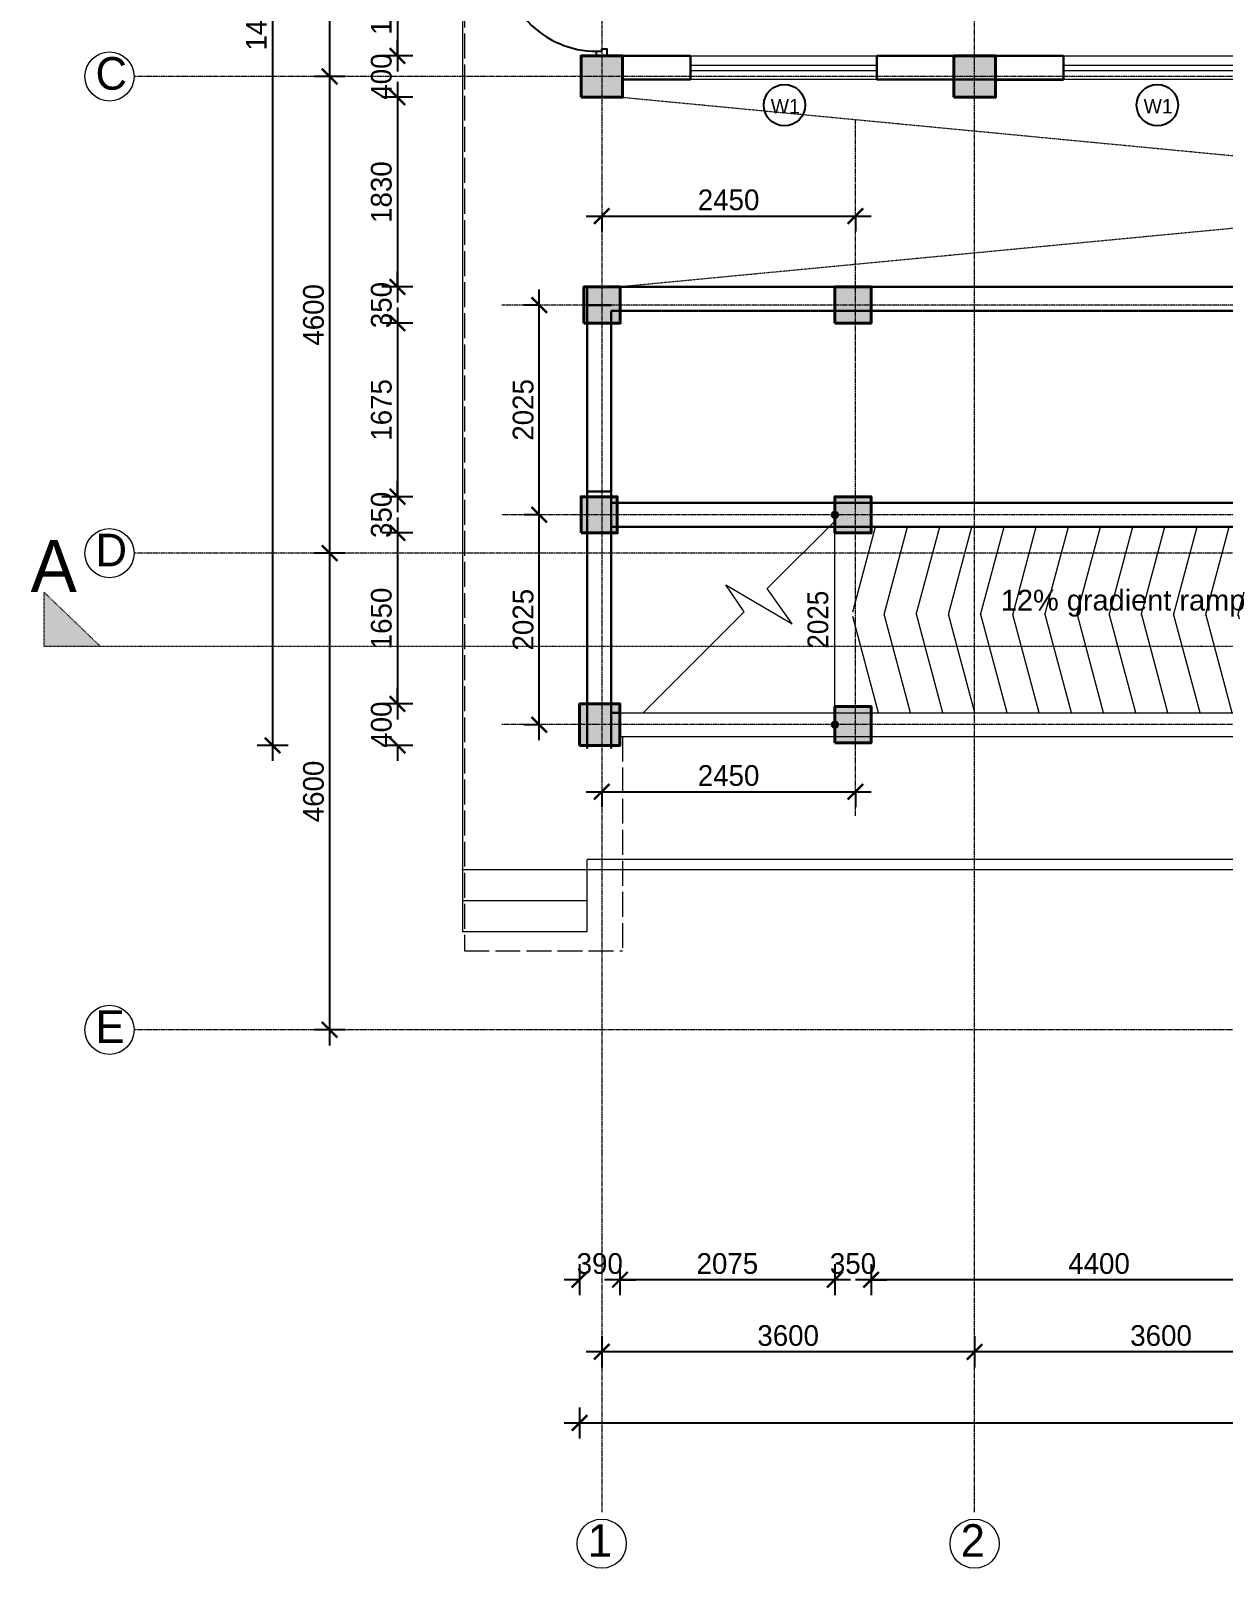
# Model space of a CAD drawing. Header units: inches. Extents: x -3071 to 2014935, y -37057 to 549694.
# Drawn here: x 1442787 to 1454300, y 411450 to 426289 of the extents above; entities that cross this region are included whole.
import ezdxf
from ezdxf.enums import TextEntityAlignment as Align

# ---------------------------------------------------------------- set-up
doc = ezdxf.new("R2010")
doc.units = ezdxf.units.IN
doc.header["$MEASUREMENT"] = 0
for name, pattern in [('ACAD_ISO08W100', [36, 24, -3, 6, -3]), ('DASHDOT2', [12.7, 6.35, -3.175, 0, -3.175]), ('Hidden', [15, 12, -3])]:
    doc.linetypes.add(name, pattern=pattern)
for name, color, linetype, lineweight in [('001-Archi- Opening', 90, 'Continuous', 25), ('001-Archi-Opening Tags', 14, 'Continuous', 25), ('A .09 overhang', 1, 'Continuous', 9), ('A .4 col', 5, 'Continuous', 40), ('A 0.05 hatch', 252, 'Continuous', 5), ('A 0.13 dw', 3, 'Continuous', 13), ('A 0.13 IND DIM', 240, 'Continuous', 13), ('A 0.13parapet partition', 230, 'Continuous', 13), ('A 0.18 steps', 6, 'Continuous', 18), ('cen', 50, 'ACAD_ISO08W100', 5), ('Grid Tag', 6, 'Continuous', 20), ('p1 walls stone outline', 4, 'Continuous', 30), ('section', 6, 'DASHDOT2', 20), ('text', 7, 'Continuous', 25)]:
    doc.layers.add(name, color=color, linetype=linetype, lineweight=lineweight)
doc.styles.add('AERIAL', font='arial.ttf', dxfattribs={"height": 10})
doc.styles.add('Archi 100', font='GOTHIC.TTF', dxfattribs={"height": 200})
doc.styles.add('ARIAL', font='arial.ttf', dxfattribs={"width": 0.9})
doc.styles.add('CG', font='GOTHIC.TTF', dxfattribs={"height": 40})
doc.styles.get("Standard").update_dxf_attribs({"font": 'GOTHIC.TTF'})
doc.dimstyles.new('Archi 100', dxfattribs={"dimtxt": 200, "dimasz": 150, "dimexe": 150, "dimexo": 300, "dimgap": 50, "dimtad": 1, "dimdec": 0, "dimrnd": 5, "dimzin": 0, "dimdsep": 46, "dimtxsty": 'Archi 100', "dimblk": 'ARCHTICK', "dimcen": 0.09, "dimdle": 150, "dimclrd": 256, "dimclre": 256, "dimclrt": 256, "dimadec": 0, "dimazin": 0, "dimtfac": 1, "dimtdec": 0, "dimtix": 1, "dimtofl": 0, "dimtmove": 0, "dimatfit": 3, "dimfxl": 150, "dimfxlon": 1, "dimtolj": 1, "dimtzin": 0, "dimlwd": -1, "dimlwe": -1, "dimarcsym": 0})
doc.dimstyles.new('el to el 200', dxfattribs={"dimtxt": 200, "dimasz": 80, "dimexe": 150, "dimexo": 150, "dimgap": 60, "dimtad": 1, "dimdec": 1, "dimlfac": -1, "dimrnd": 1, "dimdsep": 46, "dimtxsty": 'ARIAL', "dimblk": 'DOT', "dimcen": 1, "dimdle": 25, "dimse1": 1, "dimse2": 1, "dimclrd": 256, "dimclre": 256, "dimclrt": 256, "dimadec": 0, "dimazin": 0, "dimtfac": 1, "dimtdec": 1, "dimtix": 1, "dimtmove": 1, "dimatfit": 0, "dimfxl": 400, "dimfxlon": 1, "dimlwd": 9, "dimlwe": 9, "dimarcsym": 0})

# ---------------------------------------------------------------- blocks, each defined once
blk = doc.blocks.new('grid')
at = {"layer": 'Grid Tag', "linetype": 'Continuous', "ltscale": 30}
blk.add_circle((51, 48), 264, dxfattribs=at)
blk.add_attdef('GRID', (-143, -93), '', height=200)
blk = doc.blocks.new('_Dot')
at = {"color": 0, "linetype": 'ByBlock', "lineweight": -2}
blk.add_line((-0.5, 0), (-1, 0), dxfattribs=at)
at = {"color": 0, "linetype": 'ByBlock', "const_width": 0.5}
blk.add_lwpolyline([(-0.25, 0, 1), (0.25, 0, 1)], format="xyb", close=True, dxfattribs=at)
blk = doc.blocks.new('*D1533')
at = {"layer": 'Defpoints', "lineweight": 9, "ltscale": 20, "transparency": 16777216}
blk.add_line((1450550, 419672), (1450550, 421537), dxfattribs=at)
at = {"layer": 'Defpoints', "color": 0, "ltscale": 20, "transparency": 16777216}
for p in [(1450550, 421617), (1450725, 421617), (1450725, 419592)]:
    blk.add_point(p, dxfattribs=at)
at = {"layer": 'Defpoints', "lineweight": 9, "ltscale": 20, "transparency": 16777216, "xscale": 80, "yscale": 80, "zscale": 80}
for p, rotation in [((1450550, 421617), 89.9999999999999), ((1450550, 419592), 269.9999999999999)]:
    blk.add_blockref('_Dot', p, dxfattribs=dict(at, rotation=rotation))
at = {"layer": 'Defpoints', "ltscale": 20, "transparency": 16777216, "insert": (1450387, 420605), "char_height": 200, "attachment_point": 5, "rotation": 90, "style": 'ARIAL'}
blk.add_mtext('2025', dxfattribs=at)
blk = doc.blocks.new('W2')
at = {"layer": 'A 0.13 dw'}
for points in [[(143910, 195589), (143910, 195359), (142110, 195359), (142110, 195589)], [(142110, 195446), (143910, 195446), (143910, 195496), (142110, 195496)]]:
    blk.add_lwpolyline(points, close=True, dxfattribs=at)
blk = doc.blocks.new('window tag')
blk.add_circle((0, 0), 200)
at = {"style": 'Archi 100', "flags": 1}
for tag, p in [('WIDTH', (15, 174.5)), ('HEIGHT', (-4.5, -348.5))]:
    blk.add_attdef(tag, p, '', height=200, dxfattribs=at)
at = {"style": 'Archi 100'}
blk.add_attdef('SYMBOL', text='', height=200, dxfattribs=at).set_placement((8, -10.5), align=Align.MIDDLE_CENTER)
blk = doc.blocks.new('nd4 plan')
for p, q in [((669, 921, 0), (720, 935, 0)), ((676, 895, 0), (669, 921, 0)), ((684, 897, 0), (676, 895, 0)), ((676, 895, 0), (899, 63)), ((899, 63), (676, 895, 0)), ((684, 897, 0), (720, 906, 0)), ((906, 65), (684, 897, 0)), ((727, 908, 0), (720, 935, 0)), ((720, 906, 0), (727, 908, 0)), ((942, 75), (720, 906, 0)), ((956, 55), (727, 908, 0)), ((950, 77), (899, 63)), ((899, 63), (905, 41)), ((905, 41), (956, 55)), ((906, 65), (942, 75))]:
    blk.add_line(p, q)
for points in [[(956, 5), (933, 5), (933, -45), (1000, -45), (1000, 55), (956, 55), (727, 908), (720, 935), (669, 921), (676, 895), (899, 63), (899, 63), (905, 41), (956, 55)], [(942, 75), (720, 906), (684, 897), (906, 65)], [(0, -45), (0, 55), (44, 55), (44, 5), (67, 5), (67, -45)]]:
    blk.add_lwpolyline(points, close=True)
blk.add_arc((956, 55), 912, 87.2417, 179.9999)
blk = doc.blocks.new('_ArchTick')
at = {"color": 0, "linetype": 'ByBlock', "const_width": 0.15}
blk.add_lwpolyline([(-0.5, -0.5), (0.5, 0.5)], dxfattribs=at)
blk = doc.blocks.new('*D1706')
at = {"transparency": 16777216}
for p, q in [((1446327, 427197), (1446327, 425897)), ((1446477, 427047), (1446177, 427047)), ((1446477, 426047), (1446177, 426047))]:
    blk.add_line(p, q, dxfattribs=at)
at = {"layer": 'Defpoints', "color": 0, "transparency": 16777216}
for p in [(1448184, 427047), (1446327, 426047), (1448099, 426047)]:
    blk.add_point(p, dxfattribs=at)
at = {"transparency": 16777216, "xscale": 150, "yscale": 150, "zscale": 150}
for p, rotation in [((1446327, 427047), 90), ((1446327, 426047), 270)]:
    blk.add_blockref('_ArchTick', p, dxfattribs=dict(at, rotation=rotation))
at = {"transparency": 16777216, "insert": (1446172, 426547), "char_height": 200, "attachment_point": 5, "rotation": 90, "style": 'Archi 100'}
blk.add_mtext('\\A1;1000', dxfattribs=at)
blk = doc.blocks.new('*D1707')
at = {"transparency": 16777216}
for p, q in [((1446327, 426047), (1446327, 426197)), ((1446477, 426047), (1446177, 426047)), ((1446477, 425647), (1446177, 425647)), ((1446327, 425647), (1446327, 425497))]:
    blk.add_line(p, q, dxfattribs=at)
at = {"layer": 'Defpoints', "color": 0, "transparency": 16777216}
for p in [(1448099, 426047), (1446327, 425647), (1448099, 425647)]:
    blk.add_point(p, dxfattribs=at)
at = {"transparency": 16777216, "xscale": 150, "yscale": 150, "zscale": 150}
for p, rotation in [((1446327, 426047), 270), ((1446327, 425647), 90)]:
    blk.add_blockref('_ArchTick', p, dxfattribs=dict(at, rotation=rotation))
at = {"transparency": 16777216, "insert": (1446172, 425847), "char_height": 200, "attachment_point": 5, "rotation": 90, "style": 'Archi 100'}
blk.add_mtext('\\A1;400', dxfattribs=at)
blk = doc.blocks.new('*D1708')
at = {"transparency": 16777216}
for p, q in [((1446327, 425797), (1446327, 423667)), ((1446477, 425647), (1446177, 425647)), ((1446477, 423817), (1446177, 423817))]:
    blk.add_line(p, q, dxfattribs=at)
at = {"layer": 'Defpoints', "color": 0, "transparency": 16777216}
for p in [(1448099, 425647), (1446327, 423817), (1448127, 423817)]:
    blk.add_point(p, dxfattribs=at)
at = {"transparency": 16777216, "xscale": 150, "yscale": 150, "zscale": 150}
for p, rotation in [((1446327, 425647), 90), ((1446327, 423817), 270)]:
    blk.add_blockref('_ArchTick', p, dxfattribs=dict(at, rotation=rotation))
at = {"transparency": 16777216, "insert": (1446172, 424732), "char_height": 200, "attachment_point": 5, "rotation": 90, "style": 'Archi 100'}
blk.add_mtext('\\A1;1830', dxfattribs=at)
blk = doc.blocks.new('*D1709')
at = {"transparency": 16777216}
for p, q in [((1446327, 423817), (1446327, 423967)), ((1446477, 423817), (1446177, 423817)), ((1446477, 423467), (1446177, 423467)), ((1446327, 423467), (1446327, 423317))]:
    blk.add_line(p, q, dxfattribs=at)
at = {"layer": 'Defpoints', "color": 0, "transparency": 16777216}
for p in [(1448127, 423817), (1446327, 423467), (1448127, 423467)]:
    blk.add_point(p, dxfattribs=at)
at = {"transparency": 16777216, "xscale": 150, "yscale": 150, "zscale": 150}
for p, rotation in [((1446327, 423817), 270), ((1446327, 423467), 90)]:
    blk.add_blockref('_ArchTick', p, dxfattribs=dict(at, rotation=rotation))
at = {"transparency": 16777216, "insert": (1446172, 423642), "char_height": 200, "attachment_point": 5, "rotation": 90, "style": 'Archi 100'}
blk.add_mtext('\\A1;350', dxfattribs=at)
blk = doc.blocks.new('*D1710')
at = {"transparency": 16777216}
for p, q in [((1446327, 423617), (1446327, 421642)), ((1446477, 423467), (1446177, 423467)), ((1446477, 421792), (1446177, 421792))]:
    blk.add_line(p, q, dxfattribs=at)
at = {"layer": 'Defpoints', "color": 0, "transparency": 16777216}
for p in [(1448127, 423467), (1446327, 421792), (1448100, 421792)]:
    blk.add_point(p, dxfattribs=at)
at = {"transparency": 16777216, "xscale": 150, "yscale": 150, "zscale": 150}
for p, rotation in [((1446327, 423467), 90), ((1446327, 421792), 270)]:
    blk.add_blockref('_ArchTick', p, dxfattribs=dict(at, rotation=rotation))
at = {"transparency": 16777216, "insert": (1446172, 422630), "char_height": 200, "attachment_point": 5, "rotation": 90, "style": 'Archi 100'}
blk.add_mtext('\\A1;1675', dxfattribs=at)
blk = doc.blocks.new('*D1711')
at = {"transparency": 16777216}
for p, q in [((1446327, 421792), (1446327, 421942)), ((1446477, 421792), (1446177, 421792)), ((1446477, 421442), (1446177, 421442)), ((1446327, 421442), (1446327, 421292))]:
    blk.add_line(p, q, dxfattribs=at)
at = {"layer": 'Defpoints', "color": 0, "transparency": 16777216}
for p in [(1448100, 421792), (1446327, 421442), (1448100, 421442)]:
    blk.add_point(p, dxfattribs=at)
at = {"transparency": 16777216, "xscale": 150, "yscale": 150, "zscale": 150}
for p, rotation in [((1446327, 421792), 270), ((1446327, 421442), 90)]:
    blk.add_blockref('_ArchTick', p, dxfattribs=dict(at, rotation=rotation))
at = {"transparency": 16777216, "insert": (1446172, 421617), "char_height": 200, "attachment_point": 5, "rotation": 90, "style": 'Archi 100'}
blk.add_mtext('\\A1;350', dxfattribs=at)
blk = doc.blocks.new('*D1712')
at = {"transparency": 16777216}
for p, q in [((1446327, 421592), (1446327, 419642)), ((1446477, 421442), (1446177, 421442)), ((1446477, 419792), (1446177, 419792))]:
    blk.add_line(p, q, dxfattribs=at)
at = {"layer": 'Defpoints', "color": 0, "transparency": 16777216}
for p in [(1448100, 421442), (1446327, 419792), (1448085, 419792)]:
    blk.add_point(p, dxfattribs=at)
at = {"transparency": 16777216, "xscale": 150, "yscale": 150, "zscale": 150}
for p, rotation in [((1446327, 421442), 90), ((1446327, 419792), 270)]:
    blk.add_blockref('_ArchTick', p, dxfattribs=dict(at, rotation=rotation))
at = {"transparency": 16777216, "insert": (1446172, 420617), "char_height": 200, "attachment_point": 5, "rotation": 90, "style": 'Archi 100'}
blk.add_mtext('\\A1;1650', dxfattribs=at)
blk = doc.blocks.new('*D1713')
at = {"transparency": 16777216}
for p, q in [((1446327, 419792), (1446327, 419942)), ((1446477, 419792), (1446177, 419792)), ((1446477, 419392), (1446177, 419392)), ((1446327, 419392), (1446327, 419242))]:
    blk.add_line(p, q, dxfattribs=at)
at = {"layer": 'Defpoints', "color": 0, "transparency": 16777216}
for p in [(1448085, 419792), (1446327, 419392), (1448085, 419392)]:
    blk.add_point(p, dxfattribs=at)
at = {"transparency": 16777216, "xscale": 150, "yscale": 150, "zscale": 150}
for p, rotation in [((1446327, 419792), 270), ((1446327, 419392), 90)]:
    blk.add_blockref('_ArchTick', p, dxfattribs=dict(at, rotation=rotation))
at = {"transparency": 16777216, "insert": (1446172, 419592), "char_height": 200, "attachment_point": 5, "rotation": 90, "style": 'Archi 100'}
blk.add_mtext('\\A1;400', dxfattribs=at)
blk = doc.blocks.new('*D1715')
at = {"transparency": 16777216}
for p, q in [((1445672, 428897), (1445672, 425697)), ((1445822, 428747), (1445522, 428747)), ((1445822, 425847), (1445522, 425847))]:
    blk.add_line(p, q, dxfattribs=at)
at = {"layer": 'Defpoints', "color": 0, "transparency": 16777216}
for p in [(1448099, 428747), (1445672, 425847), (1448299, 425847)]:
    blk.add_point(p, dxfattribs=at)
at = {"transparency": 16777216, "xscale": 150, "yscale": 150, "zscale": 150}
for p, rotation in [((1445672, 428747), 90), ((1445672, 425847), 270)]:
    blk.add_blockref('_ArchTick', p, dxfattribs=dict(at, rotation=rotation))
at = {"transparency": 16777216, "insert": (1445517, 427297), "char_height": 200, "attachment_point": 5, "rotation": 90, "style": 'Archi 100'}
blk.add_mtext('\\A1;2900', dxfattribs=at)
blk = doc.blocks.new('*D1716')
at = {"transparency": 16777216}
for p, q in [((1445672, 425997), (1445672, 421097)), ((1445822, 425847), (1445522, 425847)), ((1445822, 421247), (1445522, 421247))]:
    blk.add_line(p, q, dxfattribs=at)
at = {"layer": 'Defpoints', "color": 0, "transparency": 16777216}
for p in [(1448299, 425847), (1445672, 421247), (1448299, 421247)]:
    blk.add_point(p, dxfattribs=at)
at = {"transparency": 16777216, "xscale": 150, "yscale": 150, "zscale": 150}
for p, rotation in [((1445672, 425847), 90), ((1445672, 421247), 270)]:
    blk.add_blockref('_ArchTick', p, dxfattribs=dict(at, rotation=rotation))
at = {"transparency": 16777216, "insert": (1445517, 423547), "char_height": 200, "attachment_point": 5, "rotation": 90, "style": 'Archi 100'}
blk.add_mtext('\\A1;4600', dxfattribs=at)
blk = doc.blocks.new('*D1717')
at = {"transparency": 16777216}
for p, q in [((1445672, 421397), (1445672, 416497)), ((1445822, 421247), (1445522, 421247)), ((1445822, 416647), (1445522, 416647))]:
    blk.add_line(p, q, dxfattribs=at)
at = {"layer": 'Defpoints', "color": 0, "transparency": 16777216}
for p in [(1448299, 421247), (1445672, 416647), (1448299, 416647)]:
    blk.add_point(p, dxfattribs=at)
at = {"transparency": 16777216, "xscale": 150, "yscale": 150, "zscale": 150}
for p, rotation in [((1445672, 421247), 90), ((1445672, 416647), 270)]:
    blk.add_blockref('_ArchTick', p, dxfattribs=dict(at, rotation=rotation))
at = {"transparency": 16777216, "insert": (1445517, 418947), "char_height": 200, "attachment_point": 5, "rotation": 90, "style": 'Archi 100'}
blk.add_mtext('\\A1;4600', dxfattribs=at)
blk = doc.blocks.new('*D1718')
at = {"transparency": 16777216}
for p, q in [((1445121, 433697), (1445121, 419242)), ((1445271, 433547), (1444971, 433547)), ((1445271, 419392), (1444971, 419392))]:
    blk.add_line(p, q, dxfattribs=at)
at = {"layer": 'Defpoints', "color": 0, "transparency": 16777216}
for p in [(1448099, 433547), (1445121, 419392), (1448085, 419392)]:
    blk.add_point(p, dxfattribs=at)
at = {"transparency": 16777216, "xscale": 150, "yscale": 150, "zscale": 150}
for p, rotation in [((1445121, 433547), 90), ((1445121, 419392), 270)]:
    blk.add_blockref('_ArchTick', p, dxfattribs=dict(at, rotation=rotation))
at = {"transparency": 16777216, "insert": (1444966, 426470), "char_height": 200, "attachment_point": 5, "rotation": 90, "style": 'Archi 100'}
blk.add_mtext('\\A1;14155', dxfattribs=at)
blk = doc.blocks.new('*D1740')
at = {"transparency": 16777216}
for p, q in [((1450900, 414385), (1450900, 414085)), ((1455300, 414385), (1455300, 414085)), ((1455450, 414235), (1450750, 414235))]:
    blk.add_line(p, q, dxfattribs=at)
at = {"layer": 'Defpoints', "color": 0, "transparency": 16777216}
for p in [(1450900, 419417), (1455300, 419417), (1450900, 414235)]:
    blk.add_point(p, dxfattribs=at)
at = {"transparency": 16777216, "xscale": 150, "yscale": 150, "zscale": 150, "rotation": 180}
blk.add_blockref('_ArchTick', (1450900, 414235), dxfattribs=at)
at = {"transparency": 16777216, "xscale": 150, "yscale": 150, "zscale": 150}
blk.add_blockref('_ArchTick', (1455300, 414235), dxfattribs=at)
at = {"transparency": 16777216, "insert": (1453100, 414390), "char_height": 200, "attachment_point": 5, "style": 'Archi 100'}
blk.add_mtext('\\A1;4400', dxfattribs=at)
blk = doc.blocks.new('*D1741')
at = {"transparency": 16777216}
for p, q in [((1450550, 414385), (1450550, 414085)), ((1450900, 414385), (1450900, 414085)), ((1450550, 414235), (1450400, 414235)), ((1450900, 414235), (1451050, 414235))]:
    blk.add_line(p, q, dxfattribs=at)
at = {"layer": 'Defpoints', "color": 0, "transparency": 16777216}
for p in [(1450550, 419417), (1450900, 419417), (1450550, 414235)]:
    blk.add_point(p, dxfattribs=at)
at = {"transparency": 16777216, "xscale": 150, "yscale": 150, "zscale": 150}
blk.add_blockref('_ArchTick', (1450550, 414235), dxfattribs=at)
at = {"transparency": 16777216, "xscale": 150, "yscale": 150, "zscale": 150, "rotation": 180}
blk.add_blockref('_ArchTick', (1450900, 414235), dxfattribs=at)
at = {"transparency": 16777216, "insert": (1450725, 414390), "char_height": 200, "attachment_point": 5, "style": 'Archi 100'}
blk.add_mtext('\\A1;350', dxfattribs=at)
blk = doc.blocks.new('*D1742')
at = {"transparency": 16777216}
for p, q in [((1448475, 414385), (1448475, 414085)), ((1450550, 414385), (1450550, 414085)), ((1450700, 414235), (1448325, 414235))]:
    blk.add_line(p, q, dxfattribs=at)
at = {"layer": 'Defpoints', "color": 0, "transparency": 16777216}
for p in [(1448475, 419392), (1450550, 419417), (1448475, 414235)]:
    blk.add_point(p, dxfattribs=at)
at = {"transparency": 16777216, "xscale": 150, "yscale": 150, "zscale": 150, "rotation": 180}
blk.add_blockref('_ArchTick', (1448475, 414235), dxfattribs=at)
at = {"transparency": 16777216, "xscale": 150, "yscale": 150, "zscale": 150}
blk.add_blockref('_ArchTick', (1450550, 414235), dxfattribs=at)
at = {"transparency": 16777216, "insert": (1449512, 414390), "char_height": 200, "attachment_point": 5, "style": 'Archi 100'}
blk.add_mtext('\\A1;2075', dxfattribs=at)
blk = doc.blocks.new('*D1743')
at = {"transparency": 16777216}
for p, q in [((1448085, 414385), (1448085, 414085)), ((1448475, 414385), (1448475, 414085)), ((1448085, 414235), (1447935, 414235)), ((1448475, 414235), (1448625, 414235))]:
    blk.add_line(p, q, dxfattribs=at)
at = {"layer": 'Defpoints', "color": 0, "transparency": 16777216}
for p in [(1448085, 419392), (1448475, 419392), (1448085, 414235)]:
    blk.add_point(p, dxfattribs=at)
at = {"transparency": 16777216, "xscale": 150, "yscale": 150, "zscale": 150}
blk.add_blockref('_ArchTick', (1448085, 414235), dxfattribs=at)
at = {"transparency": 16777216, "xscale": 150, "yscale": 150, "zscale": 150, "rotation": 180}
blk.add_blockref('_ArchTick', (1448475, 414235), dxfattribs=at)
at = {"transparency": 16777216, "insert": (1448280, 414390), "char_height": 200, "attachment_point": 5, "style": 'Archi 100'}
blk.add_mtext('\\A1;390', dxfattribs=at)
blk = doc.blocks.new('*D1753')
at = {"transparency": 16777216}
for p, q in [((1451899, 413689), (1451899, 413389)), ((1455499, 413689), (1455499, 413389)), ((1455649, 413539), (1451749, 413539))]:
    blk.add_line(p, q, dxfattribs=at)
at = {"layer": 'Defpoints', "color": 0, "transparency": 16777216}
for p in [(1451899, 419592), (1455499, 419592), (1451899, 413539)]:
    blk.add_point(p, dxfattribs=at)
at = {"transparency": 16777216, "xscale": 150, "yscale": 150, "zscale": 150, "rotation": 180}
blk.add_blockref('_ArchTick', (1451899, 413539), dxfattribs=at)
at = {"transparency": 16777216, "xscale": 150, "yscale": 150, "zscale": 150}
blk.add_blockref('_ArchTick', (1455499, 413539), dxfattribs=at)
at = {"transparency": 16777216, "insert": (1453699, 413695), "char_height": 200, "attachment_point": 5, "style": 'Archi 100'}
blk.add_mtext('\\A1;3600', dxfattribs=at)
blk = doc.blocks.new('*D1754')
at = {"transparency": 16777216}
for p, q in [((1448299, 413689), (1448299, 413389)), ((1451899, 413689), (1451899, 413389)), ((1452049, 413539), (1448149, 413539))]:
    blk.add_line(p, q, dxfattribs=at)
at = {"layer": 'Defpoints', "color": 0, "transparency": 16777216}
for p in [(1448299, 419592), (1451899, 419592), (1448299, 413539)]:
    blk.add_point(p, dxfattribs=at)
at = {"transparency": 16777216, "xscale": 150, "yscale": 150, "zscale": 150, "rotation": 180}
blk.add_blockref('_ArchTick', (1448299, 413539), dxfattribs=at)
at = {"transparency": 16777216, "xscale": 150, "yscale": 150, "zscale": 150}
blk.add_blockref('_ArchTick', (1451899, 413539), dxfattribs=at)
at = {"transparency": 16777216, "insert": (1450099, 413695), "char_height": 200, "attachment_point": 5, "style": 'Archi 100'}
blk.add_mtext('\\A1;3600', dxfattribs=at)
blk = doc.blocks.new('*D1755')
at = {"transparency": 16777216}
for p, q in [((1448085, 413003), (1448085, 412703)), ((1487149, 413003), (1487149, 412703)), ((1447935, 412853), (1487299, 412853))]:
    blk.add_line(p, q, dxfattribs=at)
at = {"layer": 'Defpoints', "color": 0, "transparency": 16777216}
for p in [(1448085, 419392), (1487149, 416447), (1487149, 412853)]:
    blk.add_point(p, dxfattribs=at)
at = {"transparency": 16777216, "xscale": 150, "yscale": 150, "zscale": 150, "rotation": 180}
blk.add_blockref('_ArchTick', (1448085, 412853), dxfattribs=at)
at = {"transparency": 16777216, "xscale": 150, "yscale": 150, "zscale": 150}
blk.add_blockref('_ArchTick', (1487149, 412853), dxfattribs=at)
at = {"transparency": 16777216, "insert": (1467617, 413008), "char_height": 200, "attachment_point": 5, "style": 'Archi 100'}
blk.add_mtext('\\A1;39065', dxfattribs=at)
blk = doc.blocks.new('*D2085')
at = {"transparency": 16777216}
for p, q in [((1447696, 419442), (1447696, 421767)), ((1447696, 421617), (1447546, 421617)), ((1447696, 419592), (1447546, 419592))]:
    blk.add_line(p, q, dxfattribs=at)
at = {"layer": 'Defpoints', "color": 0, "transparency": 16777216}
for p in [(1447696, 421617), (1447696, 421617), (1447696, 419592)]:
    blk.add_point(p, dxfattribs=at)
at = {"transparency": 16777216, "xscale": 150, "yscale": 150, "zscale": 150}
for p, rotation in [((1447696, 421617), 90), ((1447696, 419592), 270)]:
    blk.add_blockref('_ArchTick', p, dxfattribs=dict(at, rotation=rotation))
at = {"transparency": 16777216, "insert": (1447541, 420605), "char_height": 200, "attachment_point": 5, "rotation": 90, "style": 'Archi 100'}
blk.add_mtext('\\A1;2025', dxfattribs=at)
blk = doc.blocks.new('*D2086')
at = {"transparency": 16777216}
for p, q in [((1447696, 421467), (1447696, 423792)), ((1447696, 423642), (1447546, 423642)), ((1447696, 421617), (1447546, 421617))]:
    blk.add_line(p, q, dxfattribs=at)
at = {"layer": 'Defpoints', "color": 0, "transparency": 16777216}
for p in [(1447696, 423642), (1447696, 423642), (1447696, 421617)]:
    blk.add_point(p, dxfattribs=at)
at = {"transparency": 16777216, "xscale": 150, "yscale": 150, "zscale": 150}
for p, rotation in [((1447696, 423642), 90), ((1447696, 421617), 270)]:
    blk.add_blockref('_ArchTick', p, dxfattribs=dict(at, rotation=rotation))
at = {"transparency": 16777216, "insert": (1447541, 422630), "char_height": 200, "attachment_point": 5, "rotation": 90, "style": 'Archi 100'}
blk.add_mtext('\\A1;2025', dxfattribs=at)
blk = doc.blocks.new('*D2087')
at = {"transparency": 16777216}
for p, q in [((1448149, 418945), (1450899, 418945)), ((1448299, 418945), (1448299, 418795)), ((1450749, 418945), (1450749, 418795))]:
    blk.add_line(p, q, dxfattribs=at)
at = {"layer": 'Defpoints', "color": 0, "transparency": 16777216}
for p in [(1448299, 418957), (1450749, 418957), (1450749, 418945)]:
    blk.add_point(p, dxfattribs=at)
at = {"transparency": 16777216, "xscale": 150, "yscale": 150, "zscale": 150, "rotation": 180}
blk.add_blockref('_ArchTick', (1448299, 418945), dxfattribs=at)
at = {"transparency": 16777216, "xscale": 150, "yscale": 150, "zscale": 150}
blk.add_blockref('_ArchTick', (1450749, 418945), dxfattribs=at)
at = {"transparency": 16777216, "insert": (1449524, 419100), "char_height": 200, "attachment_point": 5, "style": 'Archi 100'}
blk.add_mtext('\\A1;2450', dxfattribs=at)
blk = doc.blocks.new('*D2088')
at = {"transparency": 16777216}
for p, q in [((1448149, 424501), (1450899, 424501)), ((1448299, 424501), (1448299, 424351)), ((1450749, 424501), (1450749, 424351))]:
    blk.add_line(p, q, dxfattribs=at)
at = {"layer": 'Defpoints', "color": 0, "transparency": 16777216}
for p in [(1448299, 424535), (1450749, 424535), (1450749, 424501)]:
    blk.add_point(p, dxfattribs=at)
at = {"transparency": 16777216, "xscale": 150, "yscale": 150, "zscale": 150, "rotation": 180}
blk.add_blockref('_ArchTick', (1448299, 424501), dxfattribs=at)
at = {"transparency": 16777216, "xscale": 150, "yscale": 150, "zscale": 150}
blk.add_blockref('_ArchTick', (1450749, 424501), dxfattribs=at)
at = {"transparency": 16777216, "insert": (1449524, 424656), "char_height": 200, "attachment_point": 5, "style": 'Archi 100'}
blk.add_mtext('\\A1;2450', dxfattribs=at)

msp = doc.modelspace()

# ---------------------------------------------------------------- hatches: boundary and pattern name
at = {"layer": 'A .4 col', "linetype": 'Continuous'}
h = msp.add_hatch(color=256, dxfattribs=at)
h.dxf.hatch_style = 1
h.paths.add_polyline_path([(1448099.45, 425647.13), (1448499.45, 425647.13), (1448499.45, 426047.13), (1448099.45, 426047.13)])
h = msp.add_hatch(color=256, dxfattribs=at)
h.dxf.hatch_style = 1
h.paths.add_polyline_path([(1451699.45, 425647.13), (1452099.45, 425647.13), (1452099.45, 426047.13), (1451699.45, 426047.13)])
h = msp.add_hatch(color=256, dxfattribs=at)
h.dxf.hatch_style = 1
h.paths.add_polyline_path([(1448127.36, 423467.13), (1448477.36, 423467.13), (1448477.36, 423817.13), (1448127.36, 423817.13)])
h = msp.add_hatch(color=256, dxfattribs=at)
h.dxf.hatch_style = 1
h.paths.add_polyline_path([(1450549.59, 423467.13), (1450899.59, 423467.13), (1450899.59, 423817.13), (1450549.59, 423817.13)])
h = msp.add_hatch(color=256, dxfattribs=at)
h.dxf.hatch_style = 1
h.paths.add_polyline_path([(1448099.6, 421442.14), (1448449.6, 421442.14), (1448449.6, 421792.14), (1448099.6, 421792.14)])
h = msp.add_hatch(color=256, dxfattribs=at)
h.dxf.hatch_style = 1
h.paths.add_polyline_path([(1450549.59, 421442.13), (1450899.59, 421442.13), (1450899.59, 421792.13), (1450549.59, 421792.13)])
h = msp.add_hatch(color=256, dxfattribs=at)
h.dxf.hatch_style = 1
h.paths.add_polyline_path([(1448074.6, 419392.14), (1448474.6, 419392.14), (1448474.6, 419792.14), (1448074.6, 419792.14)])
h = msp.add_hatch(color=256, dxfattribs=at)
h.dxf.hatch_style = 1
h.paths.add_polyline_path([(1450549.59, 419417.13), (1450899.59, 419417.13), (1450899.59, 419767.13), (1450549.59, 419767.13)])
at = {"layer": 'A 0.05 hatch'}
h = msp.add_hatch(dxfattribs=at)
h.set_pattern_fill('_USER', color=256, scale=300, angle=285, style=0, pattern_type=0)
h.set_pattern_definition([(75, (1450706.75, 420627.14), (289.778, -77.6457), [])])
h.paths.add_polyline_path([(1455699.6, 421501.86), (1455699.6, 421392.14), (1455474.6, 421392.14), (1455474.6, 421501.87), (1450721.75, 421502.14), (1450721.75, 420657.14), (1468026.76, 420604.64), (1468026.76, 421501.16), (1456031.76, 421501.84), (1456031.76, 421392.14), (1455806.76, 421392.14), (1455806.76, 421501.85)])
h = msp.add_hatch(dxfattribs=at)
h.set_pattern_fill('_USER', color=256, scale=300, angle=285, style=0, pattern_type=0)
h.set_pattern_definition([(285, (1450706.75, 420689.9), (289.778, 77.6457), [])])
h.paths.add_polyline_path([(1462726.76, 419817.14), (1463176.76, 419817.14), (1463176.76, 419707.14), (1468026.76, 419707.14), (1468026.76, 420604.64), (1450721.75, 420659.9), (1450721.75, 419707.14), (1455526.76, 419707.14), (1455526.76, 419817.14), (1455976.76, 419817.14), (1455976.76, 419707.14), (1462726.76, 419707.14)])
at = {"layer": 'section'}
msp.add_hatch(color=256, dxfattribs=at).paths.add_polyline_path([(1442915.17, 420870.15), (1442915.17, 420347.81), (1443458.77, 420347.81)])

# ---------------------------------------------------------------- linework, layer by layer
at = {"layer": 'A .09 overhang', "linetype": 'Hidden', "ltscale": 20}
for p, q in [((1446972.64, 434362.13), (1446972.64, 417410.57)), ((1448499.45, 419477.14), (1448499.45, 417410.57)), ((1446972.64, 417410.57), (1448499.45, 417410.57))]:
    msp.add_line(p, q, dxfattribs=at)
at = {"layer": 'A .4 col', "linetype": 'Continuous'}
for points in [[(1448099.45, 425647.13), (1448499.45, 425647.13), (1448499.45, 426047.13), (1448099.45, 426047.13)], [(1451699.45, 425647.13), (1452099.45, 425647.13), (1452099.45, 426047.13), (1451699.45, 426047.13)], [(1448127.36, 423467.13), (1448477.36, 423467.13), (1448477.36, 423817.13), (1448127.36, 423817.13)], [(1450549.59, 423467.13), (1450899.59, 423467.13), (1450899.59, 423817.13), (1450549.59, 423817.13)], [(1448099.6, 421442.14), (1448449.6, 421442.14), (1448449.6, 421792.14), (1448099.6, 421792.14)], [(1450549.59, 421442.13), (1450899.59, 421442.13), (1450899.59, 421792.13), (1450549.59, 421792.13)], [(1448084.6, 419392.14), (1448474.6, 419392.14), (1448474.6, 419792.14), (1448084.6, 419792.14)], [(1450549.59, 419417.13), (1450899.59, 419417.13), (1450899.59, 419767.13), (1450549.59, 419767.13)]]:
    msp.add_lwpolyline(points, close=True, dxfattribs=at)
at = {"layer": 'A 0.13parapet partition'}
for p, q in [((1448389.6, 419707.14), (1467749.6, 419707.14)), ((1448474.6, 419477.14), (1467749.6, 419477.14)), ((1467649.6, 418192.14), (1446947.79, 418192.14)), ((1467674.45, 418292.14), (1448159.63, 418292.14))]:
    msp.add_line(p, q, dxfattribs=at)
at = {"layer": 'A 0.18 steps'}
for p, q in [((1446959.63, 417592.14), (1446959.63, 428947.13)), ((1448147.79, 418192.14), (1446947.79, 418192.14)), ((1448159.63, 417592.14), (1448159.63, 418292.14)), ((1448159.63, 417892.14), (1446959.63, 417892.14)), ((1448159.63, 417592.14), (1446959.63, 417592.14))]:
    msp.add_line(p, q, dxfattribs=at)
at = {"layer": 'A 0.18 steps', "ltscale": 20}
for p, q in [((1449897.82, 420905.74), (1450549.59, 421557.5)), ((1449674.21, 420682.12), (1449498.45, 420940.59)), ((1449498.45, 420940.59), (1450138.55, 420564.61)), ((1450138.55, 420564.61), (1449897.82, 420905.74)), ((1448699.23, 419707.14), (1449674.21, 420682.12))]:
    msp.add_line(p, q, dxfattribs=at)
at = {"layer": 'cen', "ltscale": 2}
for p, q in [((1451899.45, 411992.49), (1451899.45, 437263.03)), ((1448299.45, 437077.51), (1448299.45, 411992.49)), ((1491464.45, 425847.13), (1443784.45, 425847.13)), ((1450749.44, 418712.3), (1450749.44, 425432.12)), ((1472552.37, 423642.13), (1447334.81, 423642.13)), ((1472524.6, 421617.14), (1447334.81, 421617.14)), ((1491464.45, 421247.13), (1443784.45, 421247.13)), ((1472529.6, 419592.14), (1447334.81, 419592.14)), ((1491464.45, 416647.13), (1443784.45, 416647.13))]:
    msp.add_line(p, q, dxfattribs=at)
at = {"layer": 'p1 walls stone outline'}
for p, q in [((1448499.45, 426047.13), (1449155.95, 426047.13)), ((1449155.95, 425817.36), (1449155.95, 426047.13)), ((1450955.95, 425817.13), (1450955.95, 426047.13)), ((1450955.95, 426047.13), (1452756.07, 426047.13)), ((1452755.95, 425817.36), (1452755.95, 426047.13)), ((1449155.95, 425817.36), (1448499.45, 425817.36)), ((1452756.07, 425817.36), (1450955.95, 425817.36)), ((1452099.45, 425817.13), (1452756.07, 425817.13)), ((1448159.6, 419362.13), (1448159.6, 423817.13)), ((1448159.6, 423817.13), (1467999.6, 423817.13)), ((1448159.6, 423642.14), (1448389.6, 423642.14)), ((1448389.6, 423587.13), (1448389.6, 419362.13)), ((1448389.6, 423587.13), (1467999.6, 423587.13)), ((1448159.6, 421842.25), (1448159.6, 419707.14)), ((1448159.6, 421842.25), (1448389.6, 421842.25)), ((1448389.6, 421732.14), (1457749.59, 421732.14)), ((1448389.6, 421502.14), (1457749.59, 421502.14)), ((1448389.6, 419707.14), (1448474.6, 419707.14))]:
    msp.add_line(p, q, dxfattribs=at)
at = {"layer": 'section'}
for p, q in [((1467649.45, 425647.13), (1448477.36, 423817.13)), ((1448499.45, 425647.13), (1467649.6, 423817.13)), ((1442915.17, 420347.81), (1442915.17, 420870.15)), ((1442915.17, 420870.15), (1443458.77, 420347.81)), ((1491402.99, 420347.81), (1442915.17, 420347.81))]:
    msp.add_line(p, q, dxfattribs=at)

# ---------------------------------------------------------------- block references
ref = msp.add_blockref('grid', (1443500.93, 425804.02), dxfattribs=dict(xscale=0.8987445155798923, yscale=0.8987445155798923, zscale=0.8987445155798923))
ref.add_attrib('GRID', 'C', (1443412.39, 425720.24), dxfattribs={"height": 314.56})
ref = msp.add_blockref('grid', (1443500.93, 421204.03), dxfattribs=dict(xscale=0.8987445155798923, yscale=0.8987445155798923, zscale=0.8987445155798923))
ref.add_attrib('GRID', 'D', (1443412.39, 421120.25), dxfattribs={"height": 314.56})
ref = msp.add_blockref('grid', (1443500.93, 416604.03), dxfattribs=dict(xscale=0.8987445155798923, yscale=0.8987445155798923, zscale=0.8987445155798923))
ref.add_attrib('GRID', 'E', (1443412.39, 416520.25), dxfattribs={"height": 314.56})
ref = msp.add_blockref('grid', (1448253.22, 411644.43), dxfattribs=dict(xscale=0.8987445155798923, yscale=0.8987445155798923, zscale=0.8987445155798923))
ref.add_attrib('GRID', '1', (1448164.68, 411560.65), dxfattribs={"height": 314.56})
ref = msp.add_blockref('grid', (1451853.22, 411644.43), dxfattribs=dict(xscale=0.8987445155798923, yscale=0.8987445155798923, zscale=0.8987445155798923))
ref.add_attrib('GRID', '2', (1451764.68, 411560.65), dxfattribs={"height": 314.56})
at = {"layer": '001-Archi- Opening', "rotation": 90}
msp.add_blockref('nd4 plan', (1448304.44, 426047.13), dxfattribs=at)
at = {"layer": '001-Archi-Opening Tags'}
ref = msp.add_blockref('window tag', (1450063.02, 425571.71), dxfattribs=at)
ref.add_attrib('SYMBOL', 'W1', dxfattribs={"layer": '0', "height": 140, "style": 'CG'}).set_placement((1450071.02, 425561.21), align=Align.MIDDLE_CENTER)
ref = msp.add_blockref('window tag', (1453663.02, 425571.71), dxfattribs=at)
ref.add_attrib('SYMBOL', 'W1', dxfattribs={"layer": '0', "height": 140, "style": 'CG'}).set_placement((1453671.02, 425561.21), align=Align.MIDDLE_CENTER)
at = {"layer": 'A 0.13 IND DIM'}
for p in [(1307045.8, 230458.53), (1310645.8, 230458.53)]:
    msp.add_blockref('W2', p, dxfattribs=at)

# ---------------------------------------------------------------- texts
at = {"layer": 'section', "insert": (1443008.23, 421123.74), "char_height": 500, "width": 2050.5885, "attachment_point": 5, "style": 'CG'}
msp.add_mtext('A', dxfattribs=at)
at = {"layer": 'text', "insert": (1452152.23, 420893.76), "char_height": 200, "width": 14192.8258, "attachment_point": 1, "style": 'AERIAL'}
msp.add_mtext('12% gradient ramp', dxfattribs=at)

# ---------------------------------------------------------------- dimensions: what is measured, and where the dimension line sits
for base, p1, p2, picture, middle in [((1445121.15, 419392.14), (1448099.45, 433547.13), (1448084.6, 419392.14), '*D1718', (1444966.12, 426469.63)), ((1447696.5, 421617.14), (1447696.5, 419592.14), (1447696.5, 421617.14), '*D2085', (1447541.47, 420604.64))]:
    dim = msp.add_linear_dim(base=base, p1=p1, p2=p2, angle=90, dimstyle='Archi 100')
    dim.commit()
    dim.dimension.update_dxf_attribs({"geometry": picture, "text_midpoint": middle})
for base, p1, p2, picture, middle in [((1445671.53, 425847.13), (1448099.45, 428747.13), (1448299.45, 425847.13), '*D1715', (1445516.5, 427297.13)), ((1446327.24, 426047.13), (1448184.45, 427047.13), (1448099.45, 426047.13), '*D1706', (1446172.21, 426547.13)), ((1446327.24, 425647.13), (1448099.45, 426047.13), (1448099.45, 425647.13), '*D1707', (1446172.21, 425847.13)), ((1445671.53, 421247.13), (1448299.45, 425847.13), (1448299.45, 421247.13), '*D1716', (1445516.5, 423547.13)), ((1446327.24, 423817.13), (1448099.45, 425647.13), (1448127.36, 423817.13), '*D1708', (1446172.21, 424732.13)), ((1446327.24, 423467.13), (1448127.36, 423817.13), (1448127.36, 423467.13), '*D1709', (1446172.21, 423642.13)), ((1447696.5, 423642.13), (1447696.5, 421617.14), (1447696.5, 423642.13), '*D2086', (1447541.47, 422629.63)), ((1446327.24, 421792.14), (1448127.36, 423467.13), (1448099.6, 421792.14), '*D1710', (1446172.21, 422629.63)), ((1446327.24, 421442.14), (1448099.6, 421792.14), (1448099.6, 421442.14), '*D1711', (1446172.21, 421617.14)), ((1446327.24, 419792.14), (1448099.6, 421442.14), (1448084.6, 419792.14), '*D1712', (1446172.21, 420617.14)), ((1445671.53, 416647.13), (1448299.45, 421247.13), (1448299.45, 416647.13), '*D1717', (1445516.5, 418947.13)), ((1446327.24, 419392.14), (1448084.6, 419792.14), (1448084.6, 419392.14), '*D1713', (1446172.21, 419592.14))]:
    dim = msp.add_linear_dim(base=base, p1=p1, p2=p2, angle=90, dimstyle='Archi 100', override={"dimtmove": 1})
    dim.commit()
    dim.dimension.update_dxf_attribs({"geometry": picture, "text_midpoint": middle})
for base, p1, p2, picture, middle in [((1450749.44, 424500.51), (1448299.45, 424535), (1450749.44, 424535), '*D2088', (1449524.44, 424655.54)), ((1487149.45, 412852.99), (1448084.6, 419392.14), (1487149.45, 416447.13), '*D1755', (1467617.02, 413008.02)), ((1450749.44, 418945.15), (1448299.45, 418956.5), (1450749.44, 418956.5), '*D2087', (1449524.44, 419100.18))]:
    dim = msp.add_linear_dim(base=base, p1=p1, p2=p2, dimstyle='Archi 100')
    dim.commit()
    dim.dimension.update_dxf_attribs({"geometry": picture, "text_midpoint": middle})
for base, p1, p2, picture, middle in [((1448299.45, 413539.5), (1451899.45, 419592.14), (1448299.45, 419592.14), '*D1754', (1450099.45, 413694.53)), ((1451899.45, 413539.5), (1455499.45, 419592.14), (1451899.45, 419592.14), '*D1753', (1453699.45, 413694.53)), ((1448084.6, 414234.61), (1448474.6, 419392.14), (1448084.6, 419392.14), '*D1743', (1448279.6, 414389.64)), ((1448474.6, 414234.61), (1450549.59, 419417.13), (1448474.6, 419392.14), '*D1742', (1449512.09, 414389.64)), ((1450549.59, 414234.61), (1450899.59, 419417.13), (1450549.59, 419417.13), '*D1741', (1450724.59, 414389.64)), ((1450899.59, 414234.61), (1455299.6, 419417.13), (1450899.59, 419417.13), '*D1740', (1453099.59, 414389.64))]:
    dim = msp.add_linear_dim(base=base, p1=p1, p2=p2, dimstyle='Archi 100', override={"dimtmove": 1})
    dim.commit()
    dim.dimension.update_dxf_attribs({"geometry": picture, "text_midpoint": middle})
at = {"layer": 'Defpoints', "ltscale": 20}
dim = msp.add_linear_dim(base=(1450549.59, 421617.14), p1=(1450724.59, 419592.14), p2=(1450724.59, 421617.14), angle=90, dimstyle='el to el 200', dxfattribs=at)
dim.commit()
dim.dimension.update_dxf_attribs({"geometry": '*D1533', "text_midpoint": (1450387.48, 420604.64)})

doc.saveas('drawing.dxf')
